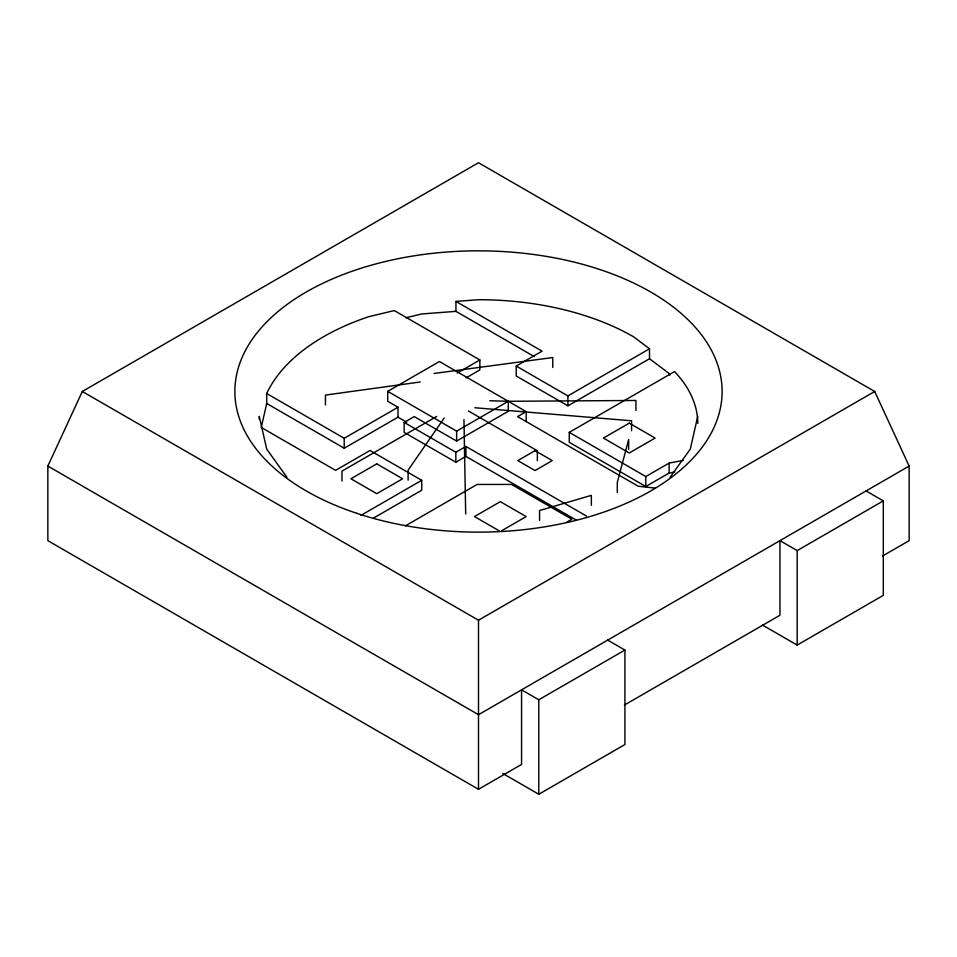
<?xml version="1.0" encoding="UTF-8"?>
<svg xmlns="http://www.w3.org/2000/svg" width="957" height="957" viewBox="0 0 957 957"><rect width="100%" height="100%" fill="white"/><g stroke="black" fill="none" stroke-linecap="round" stroke-linejoin="round"><path stroke-width="1.44" d="M261.201 427.683L266.716 403.471L266.716 393.518A219.249 126.587 0 0 1 368.876 316.659L394.308 310.582L479.864 359.976L479.864 369.916L466.035 377.907M697.749 416.343L690.284 449.108L670.067 477.28M502.736 773.447L538.791 794.262L624.921 744.534L624.921 650.054L538.791 699.782L521.565 689.841L521.565 764.428L478.5 789.298L47.85 540.657L47.85 466.071L82.302 391.473L478.5 162.738L874.698 391.473L909.15 466.071L909.15 540.657L882.545 556.017M444.204 417.958L408.101 470.21L408.101 480.163M266.716 403.471L344.233 448.223L398.004 417.18L398.004 407.239L387.717 401.294L387.717 391.353L439.395 361.519L526.194 411.63L526.194 421.57M266.716 393.518L344.233 438.282L398.004 407.239M457.231 373.051L479.864 359.976M576.222 520.082L465.903 456.381L455.831 462.207L404.153 432.361L404.153 422.42L414.225 416.606L456.621 441.081L508.299 411.247L508.299 401.294L489.781 400.744M455.939 301.419L478.5 299.708A219.249 126.587 0 0 1 633.534 336.78L649.504 348.791L649.504 358.731L567.908 405.84L516.23 376.005L516.23 366.064L542.069 351.147L455.939 301.419L455.939 311.36L534.353 356.638M436.727 416.427L341.984 471.119L341.984 481.072M387.717 391.353L456.621 431.128L508.299 401.294L635.95 400.469L635.95 410.409M404.153 422.42L455.831 452.254L465.903 446.44L586.485 516.062M526.194 411.63L517.581 416.606L638.163 486.216L655.425 488.142M360.992 515.356L421.714 480.306L421.714 490.247L373.912 517.845M516.23 366.064L567.908 395.899L649.504 348.791M405.421 525.836L477.124 484.445L511.576 484.445L571.867 519.244L566.759 522.199M674.769 471.968L669.122 473.045L645.819 486.503L569.271 442.301L569.271 432.361L674.541 371.579A188.146 108.62 0 0 1 697.797 423.437M501.624 530.74L526.171 516.577L500.332 501.659L474.493 516.577L499.04 530.74M569.271 432.361L645.819 476.55L669.122 463.092L683.226 460.401M82.302 391.473L478.5 620.22L874.698 391.473M909.15 466.071L478.5 714.7L47.85 466.071M624.407 705.058L779.955 615.255L779.955 540.657L797.181 550.598L883.311 500.882L883.311 595.362L797.181 645.09L762.418 625.017M405.864 317.76L421.75 313.956L455.939 311.36M420.231 381.999L325.452 395.074L325.452 405.014M434.131 373.457L552.763 357.535L552.763 367.476M474.839 407.742L631.572 420.793L631.572 430.734M866.085 490.929L883.311 500.882M468.452 411.02L537.356 450.795L537.356 460.748M398.004 417.18L406.737 422.228M421.714 480.306L370.036 450.472L335.584 470.354L261.835 427.779M607.695 640.113L624.921 650.054M649.504 358.731L668.381 372.943L669.912 375.084M286.933 477.28L266.716 449.108L259.251 416.343L259.251 419.178M463.954 419.609L465.688 513.933M797.181 550.598L797.181 645.09M669.122 463.092L669.122 473.045M645.819 476.55L645.819 486.503M628.653 449.479L628.653 439.526L617.289 482.472L617.289 492.424M591.354 505.308L591.354 495.355L539.557 510.536L539.557 520.476M567.908 395.899L567.908 405.84M538.791 699.782L538.791 794.262M478.5 620.22L478.5 789.298M465.903 446.44L465.903 456.381M456.621 431.128L456.621 441.081M455.831 452.254L455.831 462.207M344.233 438.282L344.233 448.223M376.759 463.858L350.92 478.775L376.759 493.692L402.598 478.775L376.759 463.858M535.035 450.651L517.809 460.592L535.035 470.545L552.261 460.592L535.035 450.651M629.275 423.15L603.436 438.067L629.275 452.984L655.114 438.067L629.275 423.15M356.698 513.287A243.616 140.643 0 0 0 722.116 391.473A243.616 140.643 0 0 0 356.698 269.671A243.616 140.643 0 0 0 356.698 513.287"/></g></svg>
